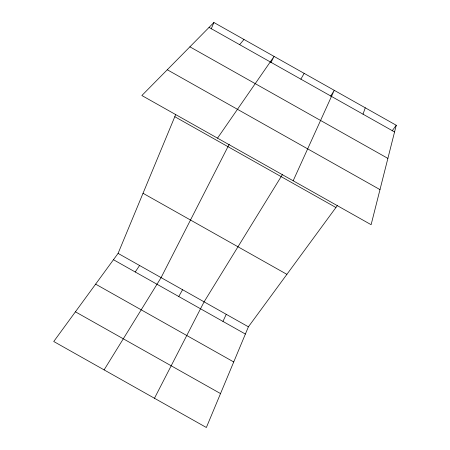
<?xml version="1.0" encoding="UTF-8"?>
<svg xmlns="http://www.w3.org/2000/svg" width="450" height="450" viewBox="0 0 450 450"><rect width="100%" height="100%" fill="white"/><g stroke="black" fill="none" stroke-linecap="round" stroke-linejoin="round"><path stroke-width="0.67" d="M396.259 125.263L371.115 224.696L141.862 95.524L213.891 22.5L396.259 125.263L392.147 130.871M363.026 114.188L365.259 107.792M337.573 205.262L248.406 326.812L206.359 427.5L53.741 341.505L118.086 253.384L175.596 114.784M211.224 28.924L213.891 22.5M293.169 180.776L334.254 90.321L330.632 96.21M222.953 321.418L226.249 314.331M229.224 144.208L161.089 277.611L104.102 369.883M270.928 62.567L274.072 56.413L217.513 138.15M154.468 398.261L204.092 301.843L282.594 174.279M178.757 296.516L182.593 289.727M300.876 79.166L304.161 73.367M135.225 271.986L139.584 265.494M239.648 44.668L243.979 39.454M209.036 27.416L394.566 131.957M189.894 46.828L387.883 158.389M167.276 69.756L379.986 189.613M174.797 116.707L335.931 207.501M143.027 193.275L286.898 274.343M118.086 253.384L248.406 326.812M113.456 259.718L245.379 334.052M95.625 284.141L233.724 361.957M75.414 311.816L220.523 393.581"/></g></svg>
